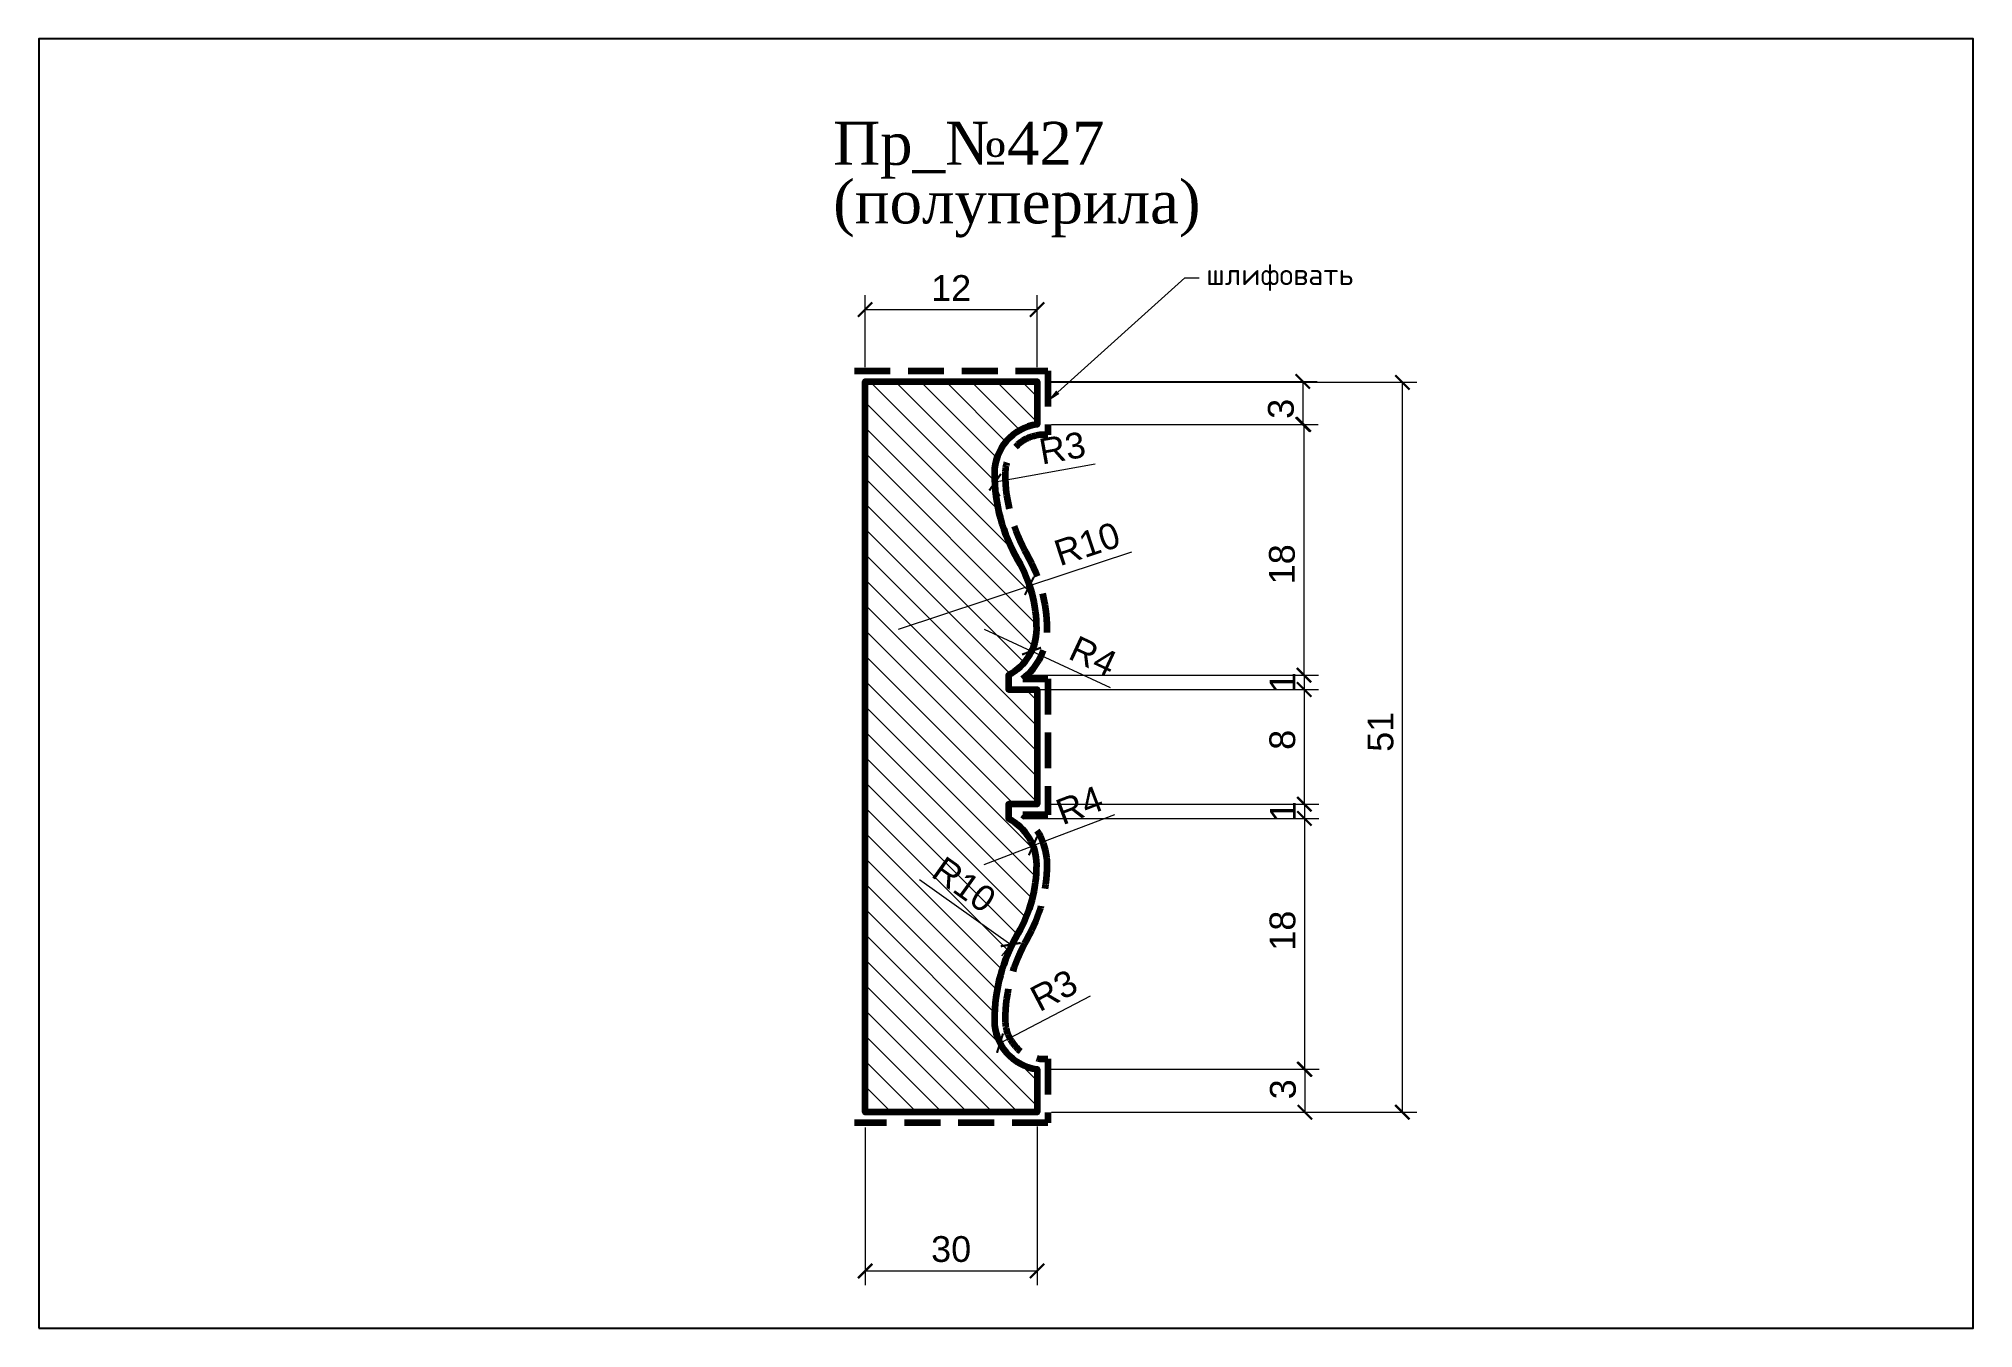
# Model space of a CAD drawing. Header units: inches. Extents: x 418 to 553, y 4030 to 4120.
import ezdxf
from ezdxf import colors
from ezdxf.entities.mleader import LeaderData, LeaderLine
from ezdxf.math import Vec2, Vec3

# ---------------------------------------------------------------- set-up
doc = ezdxf.new("R2010")
doc.units = ezdxf.units.IN
doc.header["$MEASUREMENT"] = 0
doc.linetypes.add('HIDDEN', pattern=[0.375, 0.25, -0.125])
doc.layers.add('Outside panel', color=7, linetype='Continuous', lineweight=18, true_color=0x7f5e57)
doc.layers.add('линия 50', color=1, linetype='Continuous', lineweight=140)
doc.layers.add('служебный слой РАЗМЕРЫ', color=7, linetype='Continuous', lineweight=9)
doc.layers.add('размеры в модели', color=7, linetype='Continuous')
doc.styles.add('ELECT', font='times.ttf')
doc.styles.get("Standard").update_dxf_attribs({"font": 'arial.ttf'})
doc.styles.add('ЕСКД профили текст', font='isocpeur.ttf')
doc.dimstyles.new('M_1', dxfattribs={"dimtxt": 1.8, "dimasz": 1, "dimexe": 1, "dimexo": 1, "dimgap": 0.6, "dimtad": 1, "dimdec": 0, "dimdsep": 46, "dimtxsty": 'Standard', "dimblk": 'ARCHTICK', "dimcen": -5, "dimclrd": 7, "dimclre": 7, "dimclrt": 7, "dimadec": 0, "dimazin": 0, "dimtfac": 1, "dimtdec": 0, "dimtmove": 0, "dimatfit": 3, "dimfxl": 1, "dimtolj": 1, "dimtzin": 0, "dimlwd": 5, "dimlwe": 5, "dimarcsym": 0})

# ---------------------------------------------------------------- blocks, each defined once
blk = doc.blocks.new('_ArchTick')
at = {"color": 0, "linetype": 'ByBlock', "const_width": 0.15}
blk.add_lwpolyline([(-0.5, -0.5), (0.5, 0.5)], dxfattribs=at)
blk = doc.blocks.new('*D17')
at = {"layer": 'Defpoints', "color": 0, "ltscale": 1000, "transparency": 16777216}
for p in [(488.26, 4051.15), (485.2, 4049.55)]:
    blk.add_point(p, dxfattribs=at)
at = {"layer": 'размеры в модели', "color": 7, "lineweight": 5, "ltscale": 1000, "transparency": 16777216}
blk.add_line((491.48, 4052.83), (485.2, 4049.55), dxfattribs=at)
at = {"layer": 'размеры в модели', "color": 7, "lineweight": 5, "ltscale": 1000, "transparency": 16777216, "rotation": 207.5966631464418}
blk.add_blockref('_ArchTick', (485.2, 4049.55), dxfattribs=at)
at = {"layer": 'размеры в модели', "color": 7, "ltscale": 1000, "transparency": 16777216, "insert": (488.96, 4053.23), "char_height": 1.8, "attachment_point": 5, "rotation": 27.5967}
blk.add_mtext('\\A1;R3', dxfattribs=at)
blk = doc.blocks.new('*D16')
at = {"layer": 'Defpoints', "color": 0, "ltscale": 1000, "transparency": 16777216}
for p in [(478.11, 4062.01), (485.95, 4056.43)]:
    blk.add_point(p, dxfattribs=at)
at = {"layer": 'размеры в модели', "color": 7, "lineweight": 5, "ltscale": 1000, "transparency": 16777216}
blk.add_line((479.58, 4060.97), (485.95, 4056.43), dxfattribs=at)
blk.add_arc((478.11, 4062.01), 9.62, 318.5923, 330.0457, dxfattribs=at)
at = {"layer": 'размеры в модели', "color": 7, "lineweight": 5, "ltscale": 1000, "transparency": 16777216, "rotation": 324.5474986650501}
blk.add_blockref('_ArchTick', (485.95, 4056.43), dxfattribs=at)
at = {"layer": 'размеры в модели', "color": 7, "ltscale": 1000, "transparency": 16777216, "insert": (482.7, 4060.61), "char_height": 1.8, "attachment_point": 5, "rotation": 324.5475}
blk.add_mtext('\\A1;R10', dxfattribs=at)
blk = doc.blocks.new('*D15')
at = {"layer": 'Defpoints', "color": 0, "ltscale": 1000, "transparency": 16777216}
for p in [(487.5, 4063.31), (484.1, 4062.01)]:
    blk.add_point(p, dxfattribs=at)
at = {"layer": 'размеры в модели', "color": 7, "lineweight": 5, "ltscale": 1000, "transparency": 16777216}
for p in [(493.19, 4065.49), (484.1, 4062.01)]:
    blk.add_line(p, (487.5, 4063.31), dxfattribs=at)
at = {"layer": 'размеры в модели', "color": 7, "lineweight": 5, "ltscale": 1000, "transparency": 16777216, "rotation": 200.9290542466546}
blk.add_blockref('_ArchTick', (487.5, 4063.31), dxfattribs=at)
at = {"layer": 'размеры в модели', "color": 7, "ltscale": 1000, "transparency": 16777216, "insert": (490.74, 4066.16), "char_height": 1.8, "attachment_point": 5, "rotation": 20.9291}
blk.add_mtext('\\A1;R4', dxfattribs=at)
blk = doc.blocks.new('*D14')
at = {"layer": 'Defpoints', "color": 0, "ltscale": 1000, "transparency": 16777216}
for p in [(484.1, 4078.45), (487.4, 4076.91)]:
    blk.add_point(p, dxfattribs=at)
at = {"layer": 'размеры в модели', "color": 7, "lineweight": 5, "ltscale": 1000, "transparency": 16777216}
for p in [(484.1, 4078.45), (492.92, 4074.34)]:
    blk.add_line(p, (487.4, 4076.91), dxfattribs=at)
at = {"layer": 'размеры в модели', "color": 7, "lineweight": 5, "ltscale": 1000, "transparency": 16777216, "rotation": 155.0527205471175}
blk.add_blockref('_ArchTick', (487.4, 4076.91), dxfattribs=at)
at = {"layer": 'размеры в модели', "color": 7, "ltscale": 1000, "transparency": 16777216, "insert": (491.7, 4076.56), "char_height": 1.8, "attachment_point": 5, "rotation": 335.0527}
blk.add_mtext('\\A1;R4', dxfattribs=at)
blk = doc.blocks.new('*D13')
at = {"layer": 'Defpoints', "color": 0, "ltscale": 1000, "transparency": 16777216}
for p in [(487.25, 4081.46), (478.11, 4078.45)]:
    blk.add_point(p, dxfattribs=at)
at = {"layer": 'размеры в модели', "color": 7, "lineweight": 5, "ltscale": 1000, "transparency": 16777216}
for p in [(494.37, 4083.81), (478.11, 4078.45)]:
    blk.add_line(p, (487.25, 4081.46), dxfattribs=at)
at = {"layer": 'размеры в модели', "color": 7, "lineweight": 5, "ltscale": 1000, "transparency": 16777216, "rotation": 198.2737112361289}
blk.add_blockref('_ArchTick', (487.25, 4081.46), dxfattribs=at)
at = {"layer": 'размеры в модели', "color": 7, "ltscale": 1000, "transparency": 16777216, "insert": (491.28, 4084.39), "char_height": 1.8, "attachment_point": 5, "rotation": 18.2737}
blk.add_mtext('\\A1;R10', dxfattribs=at)
blk = doc.blocks.new('*D12')
at = {"layer": 'Defpoints', "color": 0, "ltscale": 1000, "transparency": 16777216}
for p in [(488.26, 4089.31), (484.86, 4088.7)]:
    blk.add_point(p, dxfattribs=at)
at = {"layer": 'размеры в модели', "color": 7, "lineweight": 5, "ltscale": 1000, "transparency": 16777216}
blk.add_line((491.84, 4089.95), (484.86, 4088.7), dxfattribs=at)
blk.add_arc((488.26, 4089.31), 3.45, 180, 206.7512, dxfattribs=at)
at = {"layer": 'размеры в модели', "color": 7, "lineweight": 5, "ltscale": 1000, "transparency": 16777216, "rotation": 190.1572322117954}
blk.add_blockref('_ArchTick', (484.86, 4088.7), dxfattribs=at)
at = {"layer": 'размеры в модели', "color": 7, "ltscale": 1000, "transparency": 16777216, "insert": (489.55, 4091.08), "char_height": 1.8, "attachment_point": 5, "rotation": 10.1572}
blk.add_mtext('\\A1;R3', dxfattribs=at)
blk = doc.blocks.new('*D11')
at = {"layer": 'Defpoints', "color": 0, "ltscale": 1000, "transparency": 16777216}
for p in [(487.79, 4047.73), (487.79, 4044.73), (506.47, 4044.73)]:
    blk.add_point(p, dxfattribs=at)
at = {"layer": 'размеры в модели', "color": 7, "lineweight": 5, "ltscale": 1000, "transparency": 16777216}
for p, q in [((488.79, 4047.73), (507.47, 4047.73)), ((506.47, 4047.73), (506.47, 4044.73)), ((488.79, 4044.73), (507.47, 4044.73))]:
    blk.add_line(p, q, dxfattribs=at)
for p, rotation in [((506.47, 4047.73), 90), ((506.47, 4044.73), 270)]:
    blk.add_blockref('_ArchTick', p, dxfattribs=dict(at, rotation=rotation))
at = {"layer": 'размеры в модели', "color": 7, "ltscale": 1000, "transparency": 16777216, "insert": (504.95, 4046.33), "char_height": 1.8, "attachment_point": 5, "rotation": 90}
blk.add_mtext('\\A1;3', dxfattribs=at)
blk = doc.blocks.new('*D10')
at = {"layer": 'Defpoints', "color": 0, "ltscale": 1000, "transparency": 16777216}
for p in [(485.79, 4065.23), (487.79, 4047.73), (506.44, 4047.73)]:
    blk.add_point(p, dxfattribs=at)
at = {"layer": 'размеры в модели', "color": 7, "lineweight": 5, "ltscale": 1000, "transparency": 16777216}
for p, q in [((486.79, 4065.23), (507.44, 4065.23)), ((506.44, 4065.23), (506.44, 4047.73)), ((488.79, 4047.73), (507.44, 4047.73))]:
    blk.add_line(p, q, dxfattribs=at)
for p, rotation in [((506.44, 4065.23), 90), ((506.44, 4047.73), 270)]:
    blk.add_blockref('_ArchTick', p, dxfattribs=dict(at, rotation=rotation))
at = {"layer": 'размеры в модели', "color": 7, "ltscale": 1000, "transparency": 16777216, "insert": (504.92, 4057.4), "char_height": 1.8, "attachment_point": 5, "rotation": 90}
blk.add_mtext('\\A1;18', dxfattribs=at)
blk = doc.blocks.new('*D9')
at = {"layer": 'Defpoints', "color": 0, "ltscale": 1000, "transparency": 16777216}
for p in [(487.79, 4066.23), (485.79, 4065.23), (506.44, 4065.23)]:
    blk.add_point(p, dxfattribs=at)
at = {"layer": 'размеры в модели', "color": 7, "lineweight": 5, "ltscale": 1000, "transparency": 16777216}
for p, q in [((488.79, 4066.23), (507.44, 4066.23)), ((506.44, 4066.23), (506.44, 4067.23)), ((506.44, 4066.23), (506.44, 4065.23)), ((486.79, 4065.23), (507.44, 4065.23)), ((506.44, 4065.23), (506.44, 4064.23))]:
    blk.add_line(p, q, dxfattribs=at)
for p, rotation in [((506.44, 4066.23), 270), ((506.44, 4065.23), 90)]:
    blk.add_blockref('_ArchTick', p, dxfattribs=dict(at, rotation=rotation))
at = {"layer": 'размеры в модели', "color": 7, "ltscale": 1000, "transparency": 16777216, "insert": (504.94, 4065.73), "char_height": 1.8, "attachment_point": 5, "rotation": 90}
blk.add_mtext('\\A1;1', dxfattribs=at)
blk = doc.blocks.new('*D8')
at = {"layer": 'Defpoints', "color": 0, "ltscale": 1000, "transparency": 16777216}
for p in [(487.79, 4074.23), (487.79, 4066.23), (506.43, 4066.23)]:
    blk.add_point(p, dxfattribs=at)
at = {"layer": 'размеры в модели', "color": 7, "lineweight": 5, "ltscale": 1000, "transparency": 16777216}
for p, q in [((488.79, 4074.23), (507.43, 4074.23)), ((506.43, 4074.23), (506.43, 4066.23)), ((488.79, 4066.23), (507.43, 4066.23))]:
    blk.add_line(p, q, dxfattribs=at)
for p, rotation in [((506.43, 4074.23), 90), ((506.43, 4066.23), 270)]:
    blk.add_blockref('_ArchTick', p, dxfattribs=dict(at, rotation=rotation))
at = {"layer": 'размеры в модели', "color": 7, "ltscale": 1000, "transparency": 16777216, "insert": (504.91, 4070.72), "char_height": 1.8, "attachment_point": 5, "rotation": 90}
blk.add_mtext('\\A1;8', dxfattribs=at)
blk = doc.blocks.new('*D7')
at = {"layer": 'Defpoints', "color": 0, "ltscale": 1000, "transparency": 16777216}
for p in [(485.79, 4075.23), (485.79, 4074.23), (506.42, 4074.23)]:
    blk.add_point(p, dxfattribs=at)
at = {"layer": 'размеры в модели', "color": 7, "lineweight": 5, "ltscale": 1000, "transparency": 16777216}
for p, q in [((506.42, 4075.23), (506.42, 4076.23)), ((486.79, 4075.23), (507.42, 4075.23)), ((506.42, 4075.23), (506.42, 4074.23)), ((486.79, 4074.23), (507.42, 4074.23)), ((506.42, 4074.23), (506.42, 4073.23))]:
    blk.add_line(p, q, dxfattribs=at)
for p, rotation in [((506.42, 4075.23), 270), ((506.42, 4074.23), 90)]:
    blk.add_blockref('_ArchTick', p, dxfattribs=dict(at, rotation=rotation))
at = {"layer": 'размеры в модели', "color": 7, "ltscale": 1000, "transparency": 16777216, "insert": (504.91, 4074.73), "char_height": 1.8, "attachment_point": 5, "rotation": 90}
blk.add_mtext('\\A1;1', dxfattribs=at)
blk = doc.blocks.new('*D6')
at = {"layer": 'Defpoints', "color": 0, "ltscale": 1000, "transparency": 16777216}
for p in [(487.79, 4092.73), (485.79, 4075.23), (506.4, 4075.23)]:
    blk.add_point(p, dxfattribs=at)
at = {"layer": 'размеры в модели', "color": 7, "lineweight": 5, "ltscale": 1000, "transparency": 16777216}
for p, q in [((488.79, 4092.73), (507.4, 4092.73)), ((506.4, 4092.73), (506.4, 4075.23)), ((486.79, 4075.23), (507.4, 4075.23))]:
    blk.add_line(p, q, dxfattribs=at)
for p, rotation in [((506.4, 4092.73), 90), ((506.4, 4075.23), 270)]:
    blk.add_blockref('_ArchTick', p, dxfattribs=dict(at, rotation=rotation))
at = {"layer": 'размеры в модели', "color": 7, "ltscale": 1000, "transparency": 16777216, "insert": (504.88, 4082.97), "char_height": 1.8, "attachment_point": 5, "rotation": 90}
blk.add_mtext('\\A1;18', dxfattribs=at)
blk = doc.blocks.new('*D5')
at = {"layer": 'Defpoints', "color": 0, "ltscale": 1000, "transparency": 16777216}
for p in [(487.79, 4095.73), (487.79, 4092.73), (506.33, 4092.73)]:
    blk.add_point(p, dxfattribs=at)
at = {"layer": 'размеры в модели', "color": 7, "lineweight": 5, "ltscale": 1000, "transparency": 16777216}
for p, q in [((488.79, 4095.73), (507.33, 4095.73)), ((506.33, 4095.73), (506.33, 4092.73)), ((488.79, 4092.73), (507.33, 4092.73))]:
    blk.add_line(p, q, dxfattribs=at)
for p, rotation in [((506.33, 4095.73), 90), ((506.33, 4092.73), 270)]:
    blk.add_blockref('_ArchTick', p, dxfattribs=dict(at, rotation=rotation))
at = {"layer": 'размеры в модели', "color": 7, "ltscale": 1000, "transparency": 16777216, "insert": (504.81, 4093.82), "char_height": 1.8, "attachment_point": 5, "rotation": 90}
blk.add_mtext('\\A1;3', dxfattribs=at)
blk = doc.blocks.new('*D4')
at = {"layer": 'Defpoints', "color": 0, "ltscale": 1000, "transparency": 16777216}
for p in [(475.79, 4044.67), (487.79, 4044.73), (487.79, 4033.65)]:
    blk.add_point(p, dxfattribs=at)
at = {"layer": 'размеры в модели', "color": 7, "lineweight": 5, "ltscale": 1000, "transparency": 16777216}
for p, q in [((475.79, 4043.67), (475.79, 4032.65)), ((487.79, 4043.73), (487.79, 4032.65)), ((475.79, 4033.65), (487.79, 4033.65))]:
    blk.add_line(p, q, dxfattribs=at)
at = {"layer": 'размеры в модели', "color": 7, "lineweight": 5, "ltscale": 1000, "transparency": 16777216, "rotation": 180}
blk.add_blockref('_ArchTick', (475.79, 4033.65), dxfattribs=at)
at = {"layer": 'размеры в модели', "color": 7, "lineweight": 5, "ltscale": 1000, "transparency": 16777216}
blk.add_blockref('_ArchTick', (487.79, 4033.65), dxfattribs=at)
at = {"layer": 'размеры в модели', "color": 7, "ltscale": 1000, "transparency": 16777216, "insert": (481.79, 4035.17), "char_height": 1.8, "attachment_point": 5}
blk.add_mtext('\\A1;30', dxfattribs=at)
blk = doc.blocks.new('*D3')
at = {"layer": 'Defpoints', "color": 0, "ltscale": 1000, "transparency": 16777216}
for p in [(487.79, 4095.67), (513.28, 4095.67), (487.79, 4044.73)]:
    blk.add_point(p, dxfattribs=at)
at = {"layer": 'размеры в модели', "color": 7, "lineweight": 5, "ltscale": 1000, "transparency": 16777216}
for p, q in [((488.79, 4095.67), (514.28, 4095.67)), ((513.28, 4044.73), (513.28, 4095.67)), ((488.79, 4044.73), (514.28, 4044.73))]:
    blk.add_line(p, q, dxfattribs=at)
for p, rotation in [((513.28, 4095.67), 90), ((513.28, 4044.73), 270)]:
    blk.add_blockref('_ArchTick', p, dxfattribs=dict(at, rotation=rotation))
at = {"layer": 'размеры в модели', "color": 7, "ltscale": 1000, "transparency": 16777216, "insert": (511.76, 4071.28), "char_height": 1.8, "attachment_point": 5, "rotation": 90}
blk.add_mtext('\\A1;51', dxfattribs=at)
blk = doc.blocks.new('*D2')
at = {"layer": 'Defpoints', "color": 0, "ltscale": 1000, "transparency": 16777216}
for p in [(487.79, 4100.74), (475.79, 4095.73), (487.79, 4095.73)]:
    blk.add_point(p, dxfattribs=at)
at = {"layer": 'размеры в модели', "color": 7, "lineweight": 5, "ltscale": 1000, "transparency": 16777216}
for p, q in [((475.79, 4096.73), (475.79, 4101.74)), ((487.79, 4096.73), (487.79, 4101.74)), ((475.79, 4100.74), (487.79, 4100.74))]:
    blk.add_line(p, q, dxfattribs=at)
at = {"layer": 'размеры в модели', "color": 7, "lineweight": 5, "ltscale": 1000, "transparency": 16777216, "rotation": 180}
blk.add_blockref('_ArchTick', (475.79, 4100.74), dxfattribs=at)
at = {"layer": 'размеры в модели', "color": 7, "lineweight": 5, "ltscale": 1000, "transparency": 16777216}
blk.add_blockref('_ArchTick', (487.79, 4100.74), dxfattribs=at)
at = {"layer": 'размеры в модели', "color": 7, "ltscale": 1000, "transparency": 16777216, "insert": (481.79, 4102.25), "char_height": 1.8, "attachment_point": 5}
blk.add_mtext('\\A1;12', dxfattribs=at)

msp = doc.modelspace()

# ---------------------------------------------------------------- hatches: boundary and pattern name
at = {"layer": 'Outside panel', "ltscale": 1000}
h = msp.add_hatch(dxfattribs=at)
h.set_pattern_fill('ANSI31', color=256, scale=10, angle=90)
h.set_pattern_definition([(135, (-311330.1463, 95160.9228), (-0.8838834765, -0.8838834765), [])])
h.paths.add_polyline_path([(486.45, 4083.25, -0.133068), (484.81, 4089.31, -0.374902), (487.79, 4092.73), (487.79, 4095.73), (475.79, 4095.73), (475.79, 4044.73), (487.79, 4044.73), (487.79, 4047.73, -0.374902), (484.81, 4051.15, -0.133068), (486.45, 4057.21, 0.13145), (487.74, 4062.01, 0.278393), (485.79, 4065.23), (485.79, 4066.23), (487.79, 4066.23), (487.79, 4074.23), (485.79, 4074.23), (485.79, 4075.23, 0.278393), (487.74, 4078.45, 0.13145)])

# ---------------------------------------------------------------- linework, layer by layer
at = {"color": 6, "ltscale": 1000}
msp.add_lwpolyline([(418.12, 4029.65), (553.12, 4029.65), (553.12, 4119.65), (418.12, 4119.65)], close=True, dxfattribs=at)
at = {"layer": 'линия 50', "color": 1, "linetype": 'HIDDEN', "ltscale": 10, "true_color": 0xff0909}
msp.add_lwpolyline([(475.04, 4096.48), (488.54, 4096.48), (488.54, 4092, 0.445134), (485.56, 4089.31, 0.13312), (487.1, 4083.63, -0.13151), (488.49, 4078.45, -0.23194), (486.79, 4074.98), (488.54, 4074.98), (488.54, 4065.48), (486.79, 4065.48, -0.23194), (488.49, 4062.01, -0.13151), (487.1, 4056.83, 0.13312), (485.56, 4051.15, 0.445134), (488.54, 4048.46), (488.54, 4043.98), (475.04, 4043.98)], format="xyb", dxfattribs=at)
at = {"layer": 'линия 50', "color": 7}
msp.add_lwpolyline([(484.81, 4089.31, 0.133068), (486.45, 4083.25, -0.13145), (487.74, 4078.45, -0.278393), (485.79, 4075.23), (485.79, 4074.23), (487.79, 4074.23), (487.79, 4066.23), (485.79, 4066.23), (485.79, 4065.23, -0.278393), (487.74, 4062.01, -0.13145), (486.45, 4057.21, 0.133068), (484.81, 4051.15, 0.374902), (487.79, 4047.73), (487.79, 4044.73), (475.79, 4044.73), (475.79, 4095.73), (487.79, 4095.73), (487.79, 4092.73, 0.374902)], format="xyb", close=True, dxfattribs=at)

# ---------------------------------------------------------------- texts
at = {"color": 7, "ltscale": 1000, "style": 'ELECT'}
for s, p in [('Пр_№427', (473.56, 4110.85)), ('(полуперила)', (473.56, 4106.76))]:
    msp.add_text(s, height=3, dxfattribs=at).set_placement(p)

# ---------------------------------------------------------------- dimensions: what is measured, and where the dimension line sits
at = {"layer": 'размеры в модели', "color": 5, "ltscale": 1000}
dim = msp.add_linear_dim(base=(487.79, 4100.74), p1=(475.79, 4095.73), p2=(487.79, 4095.73), dimstyle='M_1', dxfattribs=at)
dim.commit()
dim.dimension.update_dxf_attribs({"geometry": '*D2', "text_midpoint": (481.79, 4100.74), "dimtype": 128})
for base, p1, p2, picture, middle in [((506.33, 4092.73), (487.79, 4095.73), (487.79, 4092.73), '*D5', (506.33, 4093.82)), ((513.28, 4095.67), (487.79, 4044.73), (487.79, 4095.67), '*D3', (513.28, 4071.28)), ((506.39721332, 4075.22827386), (487.79384321, 4092.72827386), (485.79384321, 4075.22827386), '*D6', (506.39721332, 4082.97359527)), ((506.42, 4074.23), (485.79, 4075.23), (485.79, 4074.23), '*D7', (506.42, 4074.73)), ((506.43, 4066.23), (487.79, 4074.23), (487.79, 4066.23), '*D8', (506.43, 4070.72)), ((506.44, 4065.23), (487.79, 4066.23), (485.79, 4065.23), '*D9', (506.44, 4065.73)), ((506.43685257, 4047.72827386), (485.79384321, 4065.22827386), (487.79384321, 4047.72827386), '*D10', (506.43685257, 4057.39566623)), ((506.47, 4044.73), (487.79, 4047.73), (487.79, 4044.73), '*D11', (506.47, 4046.33))]:
    dim = msp.add_linear_dim(base=base, p1=p1, p2=p2, angle=90, dimstyle='M_1', dxfattribs=at)
    dim.commit()
    dim.dimension.update_dxf_attribs({"geometry": picture, "text_midpoint": middle, "dimtype": 128})
for center, mpoint, picture, middle in [((488.26, 4089.31), (484.86, 4088.7), '*D12', (489.82, 4089.59)), ((478.11, 4062.01), (485.95, 4056.43), '*D16', (481.82, 4059.37)), ((488.26, 4051.15), (485.2, 4049.55), '*D17', (489.67, 4051.88))]:
    dim = msp.add_radius_dim(center=center, mpoint=mpoint, dimstyle='M_1', dxfattribs=at)
    dim.commit()
    dim.dimension.update_dxf_attribs({"geometry": picture, "text_midpoint": middle, "dimtype": 132})
for center, mpoint, picture, middle in [((478.11, 4078.45), (487.25, 4081.46), '*D13', (491.28, 4084.39)), ((484.1, 4078.45), (487.4, 4076.91), '*D14', (491.7, 4076.56)), ((484.1, 4062.01), (487.5, 4063.31), '*D15', (490.74, 4066.16))]:
    dim = msp.add_radius_dim(center=center, mpoint=mpoint, dimstyle='M_1', dxfattribs=at)
    dim.commit()
    dim.dimension.update_dxf_attribs({"geometry": picture, "text_midpoint": middle})
dim = msp.add_linear_dim(base=(487.79, 4033.65), p1=(475.79, 4044.67), p2=(487.79, 4044.73), text='30', dimstyle='M_1', dxfattribs=at)
dim.commit()
dim.dimension.update_dxf_attribs({"geometry": '*D4', "text_midpoint": (481.79, 4033.65), "dimtype": 128})

# ---------------------------------------------------------------- leaders
at = {"layer": 'служебный слой РАЗМЕРЫ'}
ml = msp.add_multileader_mtext('Standard', dxfattribs=at)
ml.set_content('\\A1;шлифовать', color=256, style='ЕСКД профили текст')
ml.set_leader_properties(color=256, linetype='ByLayer', lineweight=-1)
ml.build(insert=Vec2(0, 0))
ml.multileader.update_dxf_attribs({"dogleg_length": 1, "arrow_head_size": 1})
ctx = ml.context
ctx.base_point, ctx.char_height, ctx.arrow_head_size, ctx.landing_gap_size, ctx.plane_origin = Vec3(499.09, 4102.97), 1.5, 1, 0.5, Vec3(512.56, 4129.14)
notes = []
notes.append((ctx, [(1, (1, 1, 0), (498.09, 4102.97), (1, 0), 1, [(0, [(488.49, 4094.31)], 0, [])])]))
ctx.mtext.insert, ctx.mtext.flow_direction = Vec3(499.59, 4103.95), 5
for ctx, leaders in notes:
    for number, flags, end, landing, length, lines in leaders:
        leader = LeaderData()
        leader.index, (leader.has_last_leader_line, leader.has_dogleg_vector, leader.attachment_direction) = number, flags
        leader.last_leader_point, leader.dogleg_vector, leader.dogleg_length = Vec3(end), Vec3(landing), length
        for number, points, colour, breaks in lines:
            line = LeaderLine()
            line.index, line.vertices, line.color, line.breaks = number, Vec3.list(points), colors.encode_raw_color(colour), breaks
            leader.lines.append(line)
        ctx.leaders.append(leader)

doc.saveas('drawing.dxf')
